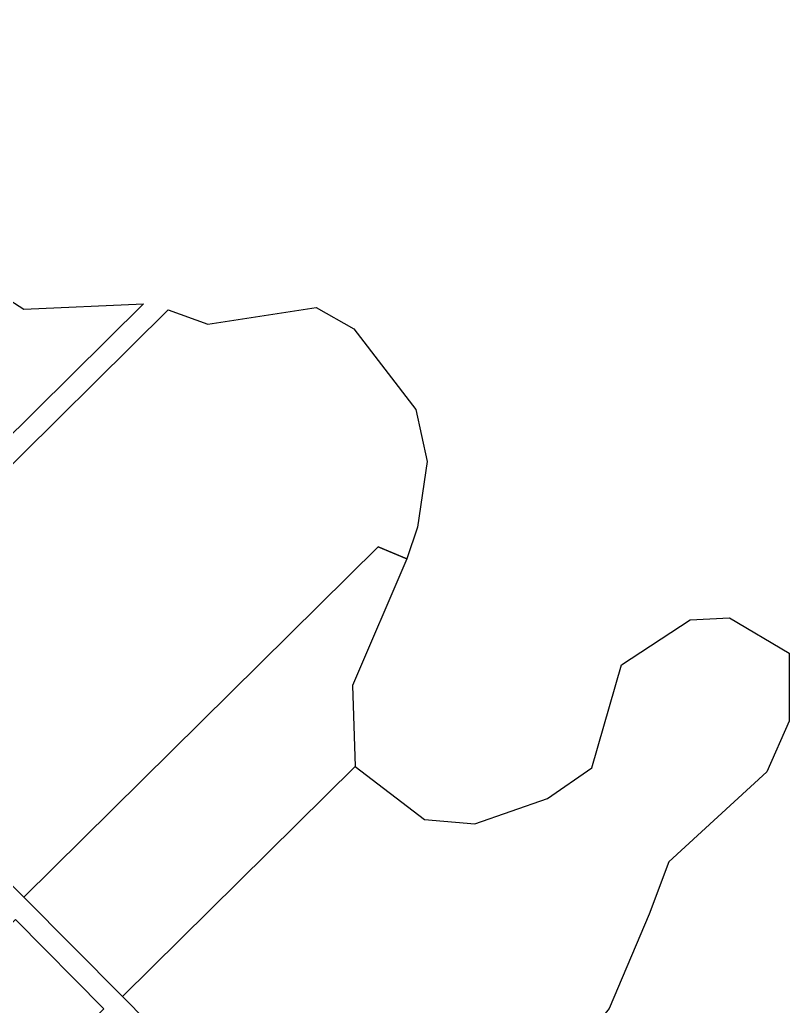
# Model space of a CAD drawing. Header units: metres. Extents: x 5590187 to 5598444, y 6961268 to 6971080.
# Drawn here: x 5597554 to 5598444, y 6967911 to 6969052 of the extents above; entities that cross this region are included whole.
import ezdxf

# ---------------------------------------------------------------- set-up
doc = ezdxf.new("R2010")
doc.units = ezdxf.units.M
doc.layers.add('zz_catastro_fontana', color=7, linetype='Continuous')

msp = doc.modelspace()

# ---------------------------------------------------------------- linework, layer by layer
at = {"layer": 'zz_catastro_fontana'}
for points in [[(5597696.8, 6968723.2), (5597280.2, 6968311.2), (5597006.4, 6968588.1), (5597475.5, 6969052), (5597480.2, 6969012.4), (5597468.8, 6968924.1), (5597466.2, 6968874.2), (5597474.5, 6968805.7), (5597535.7, 6968731.7), (5597558.3, 6968717), (5597696.8, 6968723.2)], [(5597725.4, 6968716.4), (5597771.3, 6968700), (5597896.5, 6968719.2), (5597940.1, 6968694.4), (5598011.7, 6968601.3), (5598024.9, 6968541), (5598013.7, 6968465), (5598001.3, 6968428.2), (5597968.3, 6968442.4), (5597558.4, 6968037), (5597301.3, 6968297), (5597725.4, 6968716.4)], [(5598001.3, 6968428.2), (5597938.3, 6968281.8), (5597941.5, 6968188.1), (5597672.3, 6967921.9), (5597558.4, 6968037), (5597968.3, 6968442.4), (5598001.3, 6968428.2)], [(5597941.5, 6968188.1), (5598021.7, 6968126.9), (5598079.8, 6968121.9), (5598164, 6968151.3), (5598215.5, 6968186.5), (5598249.7, 6968305.7), (5598328.9, 6968357.7), (5598374.6, 6968360.1), (5598443.5, 6968319.2), (5598443.7, 6968240.6), (5598417.7, 6968181.8), (5598304.4, 6968077.7), (5598281.7, 6968017.3), (5598235.3, 6967908.3), (5598160.4, 6967814.4), (5598108.5, 6967781.1), (5597968.9, 6967746.9), (5597902.6, 6967688.9), (5597672.3, 6967921.9), (5597941.5, 6968188.1)], [(5597651, 6967907.8), (5597470.9, 6967729.8), (5597535.9, 6967664.1), (5597289.4, 6967420.3), (5597185.7, 6967625.2), (5597172.8, 6967639.6), (5597548.7, 6968011.3), (5597651, 6967907.8)]]:
    msp.add_lwpolyline(points, close=True, dxfattribs=at)

doc.saveas('drawing.dxf')
